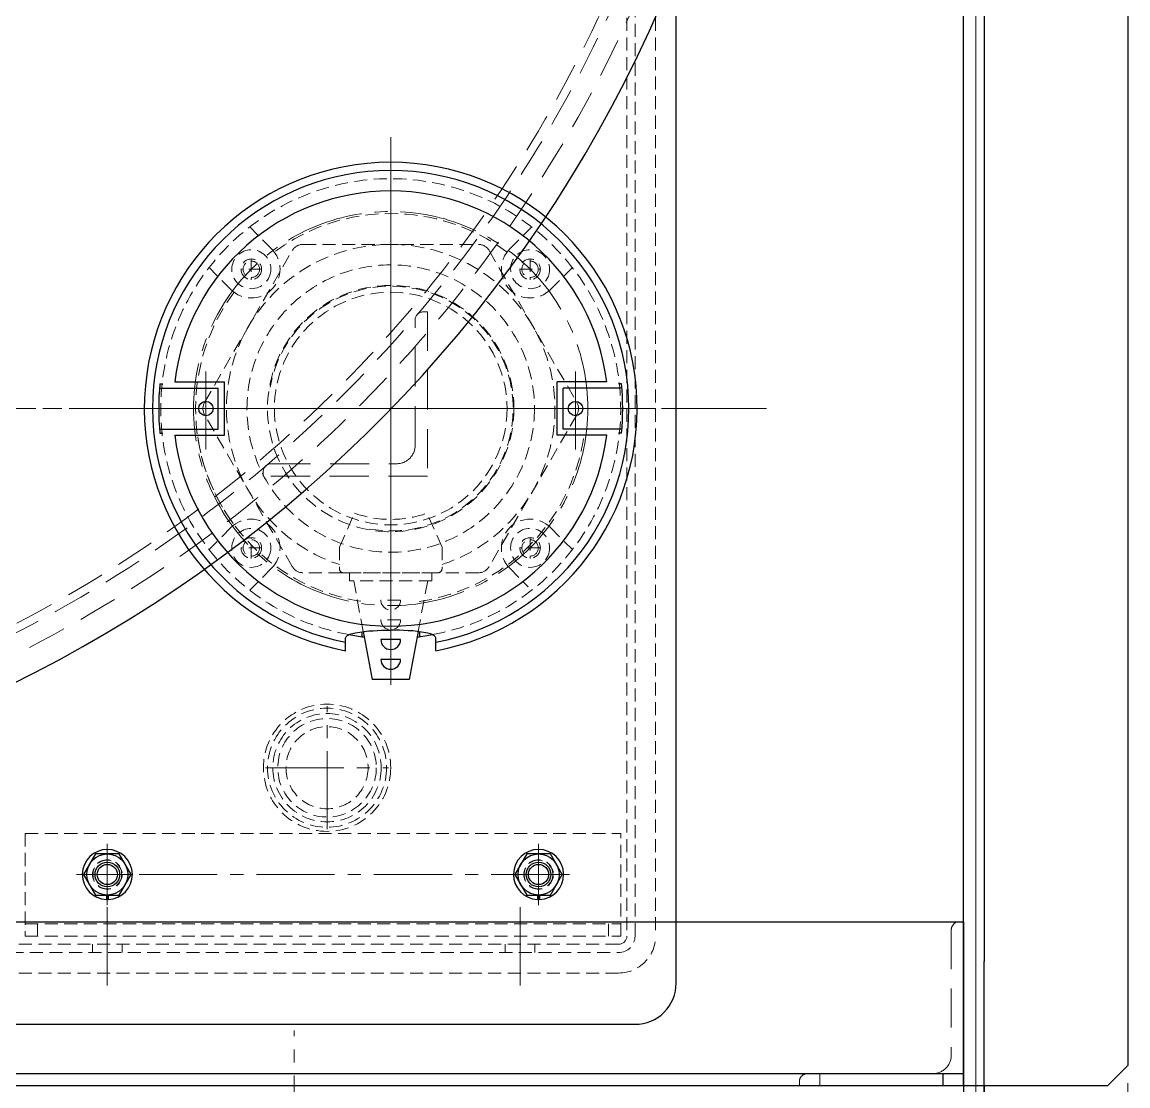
# Model space of a CAD drawing. Header units: millimetres. Extents: x 0 to 51411, y 0 to 16902.
# Drawn here: x 9135 to 9404.2, y 8244.9 to 8504.1 of the extents above; entities that cross this region are included whole.
import ezdxf

# ---------------------------------------------------------------- set-up
doc = ezdxf.new("R2010")
doc.units = ezdxf.units.MM
doc.linetypes.add('CENTER2', pattern=[28.575, 19.05, -3.175, 3.175, -3.175])
doc.linetypes.add('HIDDEN2', pattern=[4.7625, 3.175, -1.5875])
for name, color, linetype, lineweight in [('01_外形線', 7, 'Continuous', 25), ('03_かくれ線', 6, 'HIDDEN2', 13), ('04_中心線', 1, 'CENTER2', 9)]:
    doc.layers.add(name, color=color, linetype=linetype, lineweight=lineweight)

msp = doc.modelspace()

# ---------------------------------------------------------------- linework, layer by layer
at = {"layer": '01_外形線'}
for p, q in [((9369.202, 8659.91), (9369.202, 8275.243)), ((9168.424, 8414.91), (9182.702, 8414.91)), ((9168.521, 8415.91), (9169.202, 8415.91)), ((9172.102, 8416.41), (9184.202, 8416.41)), ((9182.702, 8404.91), (9182.702, 8414.91)), ((9184.202, 8403.41), (9184.202, 8416.41)), ((9277.302, 8416.41), (9265.202, 8416.41)), ((9265.202, 8403.41), (9265.202, 8416.41)), ((9266.702, 8404.91), (9266.702, 8414.91)), ((9280.98, 8414.91), (9266.702, 8414.91)), ((9280.882, 8415.91), (9280.202, 8415.91)), ((9168.424, 8404.91), (9182.702, 8404.91)), ((9168.521, 8403.91), (9169.202, 8403.91)), ((9172.102, 8403.41), (9184.202, 8403.41)), ((9277.302, 8403.41), (9265.202, 8403.41)), ((9280.98, 8404.91), (9266.702, 8404.91)), ((9280.882, 8403.91), (9280.202, 8403.91)), ((9217.702, 8355.54), (9217.702, 8354.349)), ((9218.013, 8355.581), (9220.202, 8343.91)), ((9231.39, 8355.581), (9229.202, 8343.91)), ((9231.702, 8355.54), (9231.702, 8354.349)), ((9213.702, 8350.927), (9213.702, 8353.927)), ((9227.112, 8353.628), (9222.292, 8353.628)), ((9235.702, 8350.927), (9235.702, 8353.927)), ((9227.112, 8348.807), (9222.292, 8348.807)), ((9229.202, 8343.91), (9220.202, 8343.91)), ((9152.815, 8301.41), (9149.928, 8296.41)), ((9158.589, 8301.41), (9152.815, 8301.41)), ((9161.475, 8296.41), (9158.589, 8301.41)), ((9257.815, 8301.41), (9254.928, 8296.41)), ((9263.589, 8301.41), (9257.815, 8301.41)), ((9266.475, 8296.41), (9263.589, 8301.41)), ((9149.928, 8296.41), (9152.815, 8291.41)), ((9158.589, 8291.41), (9161.475, 8296.41)), ((9254.928, 8296.41), (9257.815, 8291.41)), ((9263.589, 8291.41), (9266.475, 8296.41)), ((9152.815, 8291.41), (9158.589, 8291.41)), ((9155.477, 8291.41), (9155.477, 8290.314)), ((9155.927, 8291.41), (9155.927, 8290.314)), ((9257.815, 8291.41), (9263.589, 8291.41)), ((9260.477, 8291.41), (9260.477, 8290.314)), ((9260.927, 8291.41), (9260.927, 8290.314)), ((9369.202, 8159.91), (9369.202, 8275.243)), ((8564.202, 8247.91), (9364.202, 8247.91)), ((9359.202, 8244.91), (9359.202, 8247.91)), ((9364.202, 8244.91), (9364.202, 8184.91)), ((9369.202, 8244.91), (9369.202, 8184.91))]:
    msp.add_line(p, q, dxfattribs=at)
for points in [[(9404.202, 8569.91), (9404.202, 8249.91), (9399.202, 8244.91), (9364.202, 8244.91), (9364.202, 8574.91), (9399.202, 8574.91)], [(8564.202, 8284.91), (9364.202, 8284.91), (9364.202, 8244.91), (8564.202, 8244.91)]]:
    msp.add_lwpolyline(points, close=True, dxfattribs=at)
for points in [[(8682.702, 8566.391), (8678.653, 8566.391, 0.4933243), (8668.996, 8553.797, 0.7668698), (9306.408, 8553.797, 0.4933243), (9296.75, 8566.391), (9292.702, 8566.391), (9292.702, 8569.391), (8682.702, 8569.391)], [(9124.202, 8549.91), (9124.202, 8269.91, 0.4142136), (9134.202, 8259.91), (9284.202, 8259.91, 0.4142136), (9294.202, 8269.91), (9294.202, 8549.91, 0.4142136), (9284.202, 8559.91), (9134.202, 8559.91, 0.4142136)]]:
    msp.add_lwpolyline(points, format="xyb", close=True, dxfattribs=at)
for centre, radius in [((9179.702, 8409.91), 1.75), ((9269.702, 8409.91), 1.75), ((9155.702, 8296.41), 5), ((9260.702, 8296.41), 5), ((9155.702, 8296.41), 3), ((9155.702, 8296.41), 2.458), ((9260.702, 8296.41), 3), ((9260.702, 8296.41), 2.458)]:
    msp.add_circle(centre, radius, dxfattribs=at)
for centre, radius, start, end in [((9224.702, 8409.91), 60, 280.56398, 259.43602), ((9224.702, 8409.91), 58, 280.93266, 259.06734), ((9224.702, 8409.91), 53, 7.04458, 172.95542), ((9224.702, 8409.91), 56.5, 173.904, 186.096), ((9224.702, 8409.91), 56.5, 353.904, 6.096), ((9224.702, 8409.91), 53, 187.04458, 352.95542), ((9224.702, 8409.91), 56, 259.55791, 263.39147), ((9224.702, 8409.91), 56, 276.60853, 280.44209), ((9224.702, 8353.628), 2.41, 180, 0), ((9224.702, 8348.807), 2.41, 180, 0), ((9155.702, 8296.41), 6.1, 272.11385, 267.88615), ((9260.702, 8296.41), 6.1, 272.11385, 267.88615), ((9155.702, 8296.41), 6, 267.88615, 272.1491), ((9260.702, 8296.41), 6, 267.88615, 272.1491)]:
    msp.add_arc(centre, radius, start, end, dxfattribs=at)
at = {"layer": '01_外形線', "start_tangent": (0, 1)}
for points, end_tangent in [([(9213.702, 8353.927), (9214.054, 8354.537), (9214.637, 8354.873), (9216.144, 8355.285), (9224.719, 8355.91)], (1, 0)), ([(9235.702, 8353.927), (9235.35, 8354.537), (9234.767, 8354.873), (9233.26, 8355.285), (9224.685, 8355.91)], (-1, 0))]:
    msp.add_spline(points, degree=3, dxfattribs=dict(at, end_tangent=end_tangent))
at = {"layer": '03_かくれ線', "ltscale": 3}
for p, q in [((9404.202, 8659.91), (9404.202, 8159.91)), ((9364.202, 8634.91), (9364.202, 8184.91)), ((9367.202, 8634.91), (9367.202, 8184.91)), ((9364.202, 8574.91), (9364.202, 8244.91)), ((9367.202, 8244.91), (9367.202, 8574.91)), ((9369.202, 8574.91), (9369.202, 8244.91)), ((9329.202, 8244.91), (9329.202, 8247.91))]:
    msp.add_line(p, q, dxfattribs=at)
at = {"layer": '03_かくれ線'}
for p, q in [((9282.202, 8538.41), (9282.202, 8281.41)), ((9284.202, 8281.41), (9284.202, 8538.41)), ((9289.202, 8538.41), (9289.202, 8281.41)), ((9195.711, 8448.801), (9190.364, 8454.147)), ((9253.693, 8448.801), (9259.04, 8454.147)), ((9190.761, 8446.401), (9190.761, 8441.301)), ((9258.643, 8446.401), (9258.643, 8441.301)), ((9185.811, 8438.901), (9180.465, 8444.247)), ((9193.311, 8443.851), (9188.211, 8443.851)), ((9256.093, 8443.851), (9261.193, 8443.851)), ((9263.593, 8438.901), (9268.939, 8444.247)), ((9212.202, 8376.15), (9215.878, 8384.392)), ((9237.202, 8376.15), (9233.526, 8384.392)), ((9185.811, 8380.918), (9180.465, 8375.572)), ((9263.593, 8380.918), (9268.939, 8375.572)), ((9190.761, 8373.419), (9190.761, 8378.519)), ((9258.643, 8378.519), (9258.643, 8373.419)), ((9193.311, 8375.969), (9188.211, 8375.969)), ((9212.202, 8376.15), (9212.202, 8370.91)), ((9237.202, 8376.15), (9237.202, 8370.91)), ((9261.193, 8375.969), (9256.093, 8375.969)), ((9195.711, 8371.019), (9190.364, 8365.673)), ((9253.693, 8371.019), (9258.197, 8366.515)), ((9213.202, 8369.91), (9236.202, 8369.91)), ((9214.702, 8369.91), (9214.702, 8367.91)), ((9234.702, 8369.91), (9234.702, 8367.91)), ((9234.702, 8367.91), (9214.702, 8367.91)), ((9218.013, 8355.581), (9215.702, 8367.91)), ((9233.702, 8367.91), (9231.39, 8355.581)), ((9227.112, 8363.268), (9222.292, 8363.268)), ((9227.112, 8358.448), (9222.292, 8358.448)), ((9135.702, 8306.41), (9135.702, 8281.41)), ((9135.702, 8306.41), (9280.702, 8306.41)), ((9280.702, 8281.41), (9280.702, 8306.41)), ((9135.702, 8284.41), (9280.702, 8284.41)), ((9138.702, 8284.41), (9138.702, 8281.41)), ((9277.702, 8284.41), (9277.702, 8281.41)), ((9135.702, 8281.41), (9280.702, 8281.41)), ((9280.202, 8279.41), (8889.202, 8279.41)), ((8889.202, 8277.41), (9280.202, 8277.41)), ((9152.102, 8279.41), (9152.102, 8277.41)), ((9152.102, 8279.41), (9152.102, 8277.41)), ((9159.302, 8279.41), (9159.302, 8277.41)), ((9159.302, 8279.41), (9159.302, 8277.41)), ((9252.602, 8279.41), (9252.602, 8277.41)), ((9259.802, 8279.41), (9259.802, 8277.41)), ((9280.202, 8272.41), (8889.202, 8272.41))]:
    msp.add_line(p, q, dxfattribs=at)
msp.add_lwpolyline([(9270.024, 8408.41), (9248.662, 8371.41, -0.2679492), (9246.064, 8369.91), (9203.34, 8369.91, -0.2679492), (9200.742, 8371.41), (9179.38, 8408.41, -0.2679492), (9179.38, 8411.41), (9200.742, 8448.41, -0.2679492), (9203.34, 8449.91), (9246.064, 8449.91, -0.2679492), (9248.662, 8448.41), (9270.024, 8411.41, -0.2679492)], format="xyb", close=True, dxfattribs=at)
at = {"layer": '03_かくれ線', "ltscale": 3, "transparency": 33554559}
msp.add_lwpolyline([(9233.65, 8433.464), (9233.65, 8393.464), (9193.65, 8393.464), (9193.65, 8394.464, -0.4118419), (9195.65, 8396.464), (9226.15, 8396.464, 0.4142136), (9230.65, 8400.964), (9230.65, 8431.464, -0.4118419), (9232.65, 8433.464), (9233.65, 8433.464)], format="xyb", dxfattribs=at)
at = {"layer": '03_かくれ線', "ltscale": 3}
msp.add_lwpolyline([(9364.202, 8284.91), (9363.202, 8284.91, 0.4142136), (9361.202, 8282.91), (9361.202, 8252.41, -0.4142136), (9356.702, 8247.91), (9326.202, 8247.91, 0.4142136), (9324.202, 8245.91), (9324.202, 8244.91), (9364.202, 8244.91)], format="xyb", close=True, dxfattribs=at)
at = {"layer": '03_かくれ線'}
for centre, radius in [((9190.761, 8443.851), 4.75), ((9258.643, 8443.851), 4.75), ((9190.761, 8443.851), 2.5), ((9190.761, 8443.851), 2.5), ((9190.761, 8443.851), 2), ((9190.761, 8443.851), 2), ((9224.702, 8409.91), 35), ((9258.643, 8443.851), 2.5), ((9258.643, 8443.851), 2.5), ((9258.643, 8443.851), 2), ((9258.643, 8443.851), 2), ((9224.702, 8409.91), 30), ((9224.702, 8409.91), 30), ((9224.702, 8409.91), 28.328), ((9190.761, 8375.969), 4.75), ((9258.643, 8375.969), 4.75), ((9190.761, 8375.969), 2.5), ((9190.761, 8375.969), 2.5), ((9190.761, 8375.969), 2), ((9190.761, 8375.969), 2), ((9258.643, 8375.969), 2.5), ((9258.643, 8375.969), 2.5), ((9258.643, 8375.969), 2), ((9258.643, 8375.969), 2), ((9209.202, 8322.41), 15.5), ((9209.202, 8322.41), 14.5), ((9209.202, 8322.41), 13.2), ((9209.202, 8322.41), 12), ((9209.202, 8322.41), 10), ((9155.702, 8296.41), 3.6), ((9155.702, 8296.41), 3.5), ((9155.702, 8296.41), 2.458), ((9260.702, 8296.41), 3.6), ((9260.702, 8296.41), 3.5), ((9260.702, 8296.41), 2.458)]:
    msp.add_circle(centre, radius, dxfattribs=at)
at = {"layer": '03_かくれ線', "ltscale": 3, "transparency": 33554559}
for radius, start, end in [(324, 188.74896, 349.18729), (319.319, 188.87824, 349.02683), (317.319, 189.04728, 348.95681)]:
    msp.add_arc((8987.702, 8639.412), radius, start, end, dxfattribs=at)
at = {"layer": '03_かくれ線'}
for centre, radius, start, end in [((9224.702, 8409.91), 56, 280.44209, 259.55791), ((9224.702, 8409.91), 47.5, 53.38552, 126.61448), ((9224.702, 8409.91), 40, 288.20996, 251.79001), ((9190.761, 8443.851), 7, 225, 45), ((9258.643, 8443.851), 7, 135, 315), ((9224.702, 8409.91), 29.807, 260, 170), ((9224.702, 8409.91), 47.5, 143.38552, 216.61448), ((9224.702, 8409.91), 47.5, 188.38552, 261.61448), ((9224.702, 8409.91), 47.5, 278.38552, 351.61448), ((9190.761, 8375.969), 7, 315, 135), ((9224.702, 8409.91), 27, 250.9245, 289.0755), ((9258.643, 8375.969), 7, 45, 225), ((9213.202, 8370.91), 1, 180, 270), ((9236.202, 8370.91), 1, 270, 0), ((9224.702, 8363.268), 2.41, 180, 0), ((9224.702, 8358.448), 2.41, 180, 0), ((9280.202, 8281.41), 9, 270, 0), ((9280.202, 8281.41), 4, 270, 0), ((9280.202, 8281.41), 2, 270, 0)]:
    msp.add_arc(centre, radius, start, end, dxfattribs=at)
at = {"layer": '04_中心線'}
for p, q in [((9224.702, 8342.633), (9224.702, 8477.186)), ((9224.702, 8465.41), (9224.702, 8354.41)), ((9179.702, 8399.91), (9179.702, 8419.91)), ((9269.702, 8399.91), (9269.702, 8419.91)), ((8889.202, 8409.91), (9289.202, 8409.91)), ((9119.202, 8409.91), (9299.202, 8409.91)), ((9160.154, 8409.91), (9289.249, 8409.91)), ((9316.202, 8409.91), (9250.202, 8409.91)), ((9209.202, 8307.41), (9209.202, 8337.41)), ((9194.202, 8322.41), (9224.202, 8322.41)), ((9155.702, 8288.91), (9155.702, 8303.91)), ((9155.702, 8288.91), (9155.702, 8303.91)), ((9260.702, 8288.91), (9260.702, 8303.91)), ((9260.702, 8288.91), (9260.702, 8303.91)), ((9155.702, 8302.51), (9155.702, 8290.31)), ((9260.702, 8302.51), (9260.702, 8290.31)), ((9268.202, 8296.41), (9148.202, 8296.41)), ((9268.202, 8296.41), (9148.202, 8296.41)), ((9161.802, 8296.41), (9149.602, 8296.41)), ((9266.802, 8296.41), (9254.602, 8296.41)), ((9155.702, 8288.41), (9155.702, 8268.41)), ((9155.702, 8288.41), (9155.702, 8268.41)), ((9256.202, 8288.41), (9256.202, 8268.41)), ((9201.202, 8228.41), (9201.202, 8258.41))]:
    msp.add_line(p, q, dxfattribs=at)
msp.add_circle((9224.702, 8409.91), 48, dxfattribs=at)

doc.saveas('drawing.dxf')
